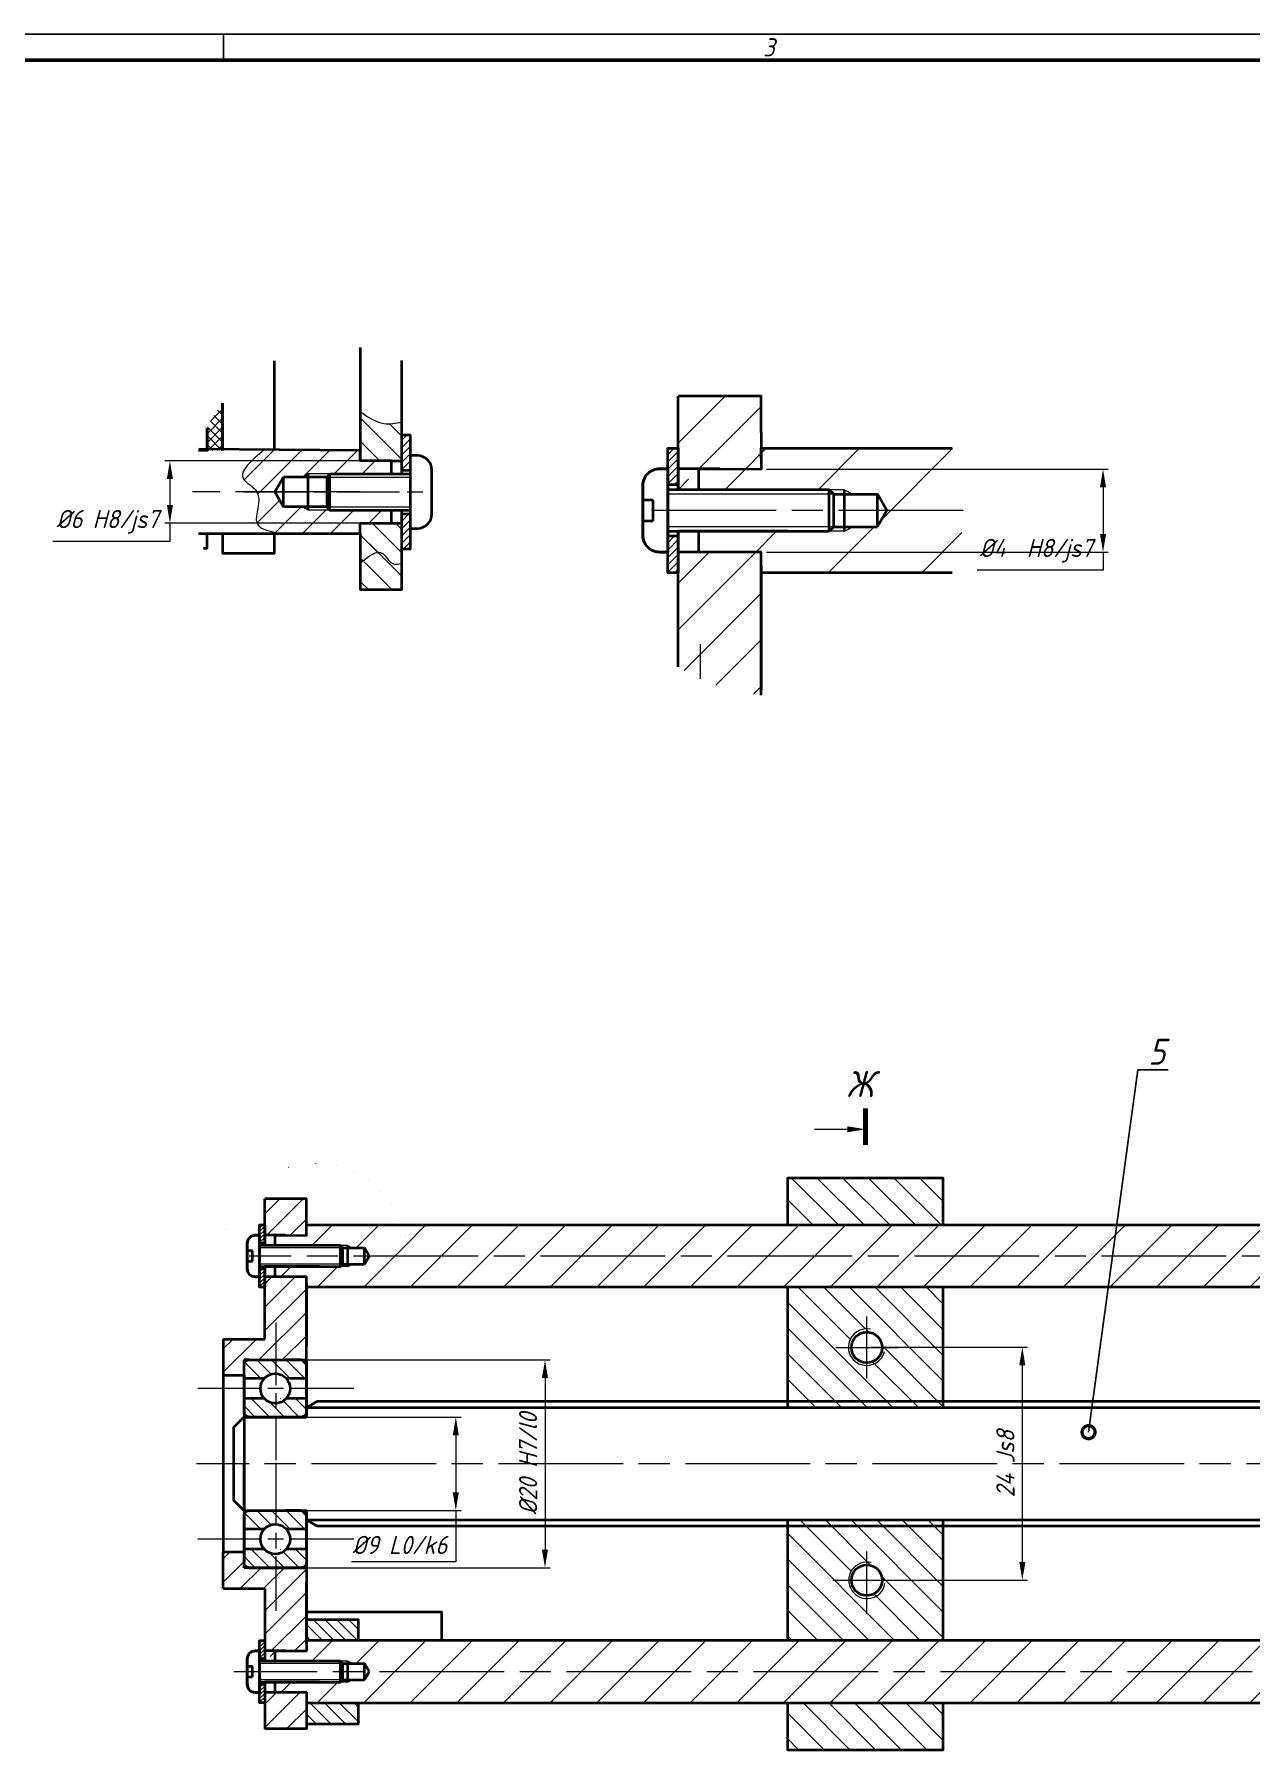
# Model space of a CAD drawing. Header units: millimetres. Extents: x -1043 to 2000, y -675 to 1302.
# Drawn here: x 174.6 to 408.8, y -411.4 to -81.4 of the extents above; entities that cross this region are included whole.
import ezdxf
from ezdxf import colors
from ezdxf.entities.mleader import LeaderData, LeaderLine
from ezdxf.enums import TextEntityAlignment as Align
from ezdxf.math import Vec2, Vec3

# ---------------------------------------------------------------- set-up
doc = ezdxf.new("R2010")
doc.units = ezdxf.units.MM
doc.linetypes.add('AM_ISO08W050', pattern=[18, 12, -1.5, 3, -1.5])
doc.linetypes.add('AM_ISO08W050x2', pattern=[9, 6, -0.75, 1.5, -0.75])
doc.layers.get('0').update_dxf_attribs({"lineweight": 80})
for name, color, linetype, lineweight in [('AM_0', 7, 'Continuous', 35), ('AM_4', 3, 'Continuous', 15), ('AM_5', 3, 'Continuous', 15), ('AM_7', 4, 'AM_ISO08W050', 15), ('AM_8', 1, 'Continuous', 15), ('AM_BOR', 7, 'Continuous', 35), ('основные', 7, 'Continuous', 35), ('оч жирные', 7, 'Continuous', 70), ('тонкие', 2, 'Continuous', 15)]:
    doc.layers.add(name, color=color, linetype=linetype, lineweight=lineweight)
doc.styles.add('ACGOSTTS', font='geniso.shx', dxfattribs={"oblique": 15})
doc.styles.get("Standard").update_dxf_attribs({"font": 'geniso.shx', "oblique": 15})
doc.dimstyles.new('AM_GOST$0', dxfattribs={"dimtxt": 3.5, "dimasz": 3.5, "dimexe": 1, "dimexo": 1, "dimgap": 1.5, "dimtad": 1, "dimtoh": 1, "dimtxsty": 'Standard', "dimcen": 0, "dimclrd": 256, "dimclre": 256, "dimclrt": 2, "dimadec": 0, "dimazin": 2, "dimtp": 0.1, "dimtm": 0.1, "dimtfac": 0.71, "dimtmove": 0, "dimatfit": 3, "dimfxl": 1, "dimtolj": 1, "dimlwd": -1, "dimlwe": -1, "dimarcsym": 1})
pattern_1 = [(315, (-448.2175, 456.5965), (0.7071068, 0.7071068), [])]
pattern_2 = [(315, (-448.2175, 442.0965), (0.7071068, 0.7071068), [])]
pattern_3 = [(45, (-285.33583, -109.66498), (-0.1767767, 0.1767767), [])]
pattern_4 = [(45, (-285.34508, -149.65452), (-0.1767767, 0.1767767), [])]
pattern_5 = [(135, (-229.4589, -490.5489), (-1.122532, -1.122532), [])]
pattern_6 = [(45, (-229.4589, -490.5489), (-0.3535534, 0.3535534), [])]
pattern_7 = [(45, (-332.2357, -260.3908), (-0.3535534, 0.3535534), [])]

# ---------------------------------------------------------------- blocks, each defined once
blk = doc.blocks.new('GENZOON8270P5')
at = {"layer": 'AM_8'}
h = blk.add_hatch(dxfattribs=at)
h.set_pattern_fill('ANSI31', color=256, scale=0.55, angle=90)
h.set_pattern_definition([(135, (-233.4974, 178.757), (-1.234785, -1.234785), [])])
h.paths.add_polyline_path([(-58.7, -5.47), (-73.7, -5.47), (-73.7, -16.46), (-58.7, -16.46)])
h.paths.add_polyline_path([(-66.07, -8.91), (-66.07, -9.18, -0.414214), (-64.59, -10.66, -0.414214), (-66.07, -12.14), (-66.07, -12.43, -0.988798)], flags=16)
h.paths.add_polyline_path([(-58.7, 17.53), (-73.7, 17.53), (-73.7, 6.53), (-58.7, 6.53)])
h.paths.add_polyline_path([(-66.07, 13.52), (-66.07, 13.21, -0.414214), (-64.59, 11.73, -0.414214), (-66.07, 10.25), (-66.07, 9.99, -1.003639)], flags=16)
h.paths.add_polyline_path([(-58.7, -22.46), (-73.7, -22.46), (-73.7, -26.97), (-58.7, -26.97)])
h.paths.add_polyline_path([(-58.7, 28.03), (-73.7, 28.03), (-73.7, 23.53), (-58.7, 23.53)])
h.paths.add_polyline_path([(-58.7, -4.85), (-73.7, -4.85), (-73.7, -5.47), (-58.7, -5.47)])
h.paths.add_polyline_path([(-58.7, 6.53), (-73.7, 6.53), (-73.7, 5.92), (-58.7, 5.92)])
h = blk.add_hatch(dxfattribs=at)
h.set_pattern_fill('_U', color=256, scale=0.25, angle=45, style=0, pattern_type=0)
h.set_pattern_definition(pattern_3)
h.paths.add_polyline_path([(-124.51, 23.53), (-124.51, 22.53), (-124.51, 21.77), (-124.01, 21.77), (-124.01, 23.53)])
h = blk.add_hatch(dxfattribs=at)
h.set_pattern_fill('ANSI31', color=256, style=0)
h.set_pattern_definition([(45, (-156.804, -149.6545), (-2.245064, 2.245064), [])])
edge = h.paths.add_edge_path()
edge.add_line((-110.3, 20.53), (-113.96, 20.53))
edge.add_line((-113.96, 20.53), (-114.41, 19.75))
edge.add_line((-114.41, 19.75), (-115.61, 19.75))
edge.add_line((-115.61, 19.75), (-116.01, 19.53))
edge.add_line((-116.01, 19.53), (-116.74, 19.53))
edge.add_line((-116.74, 19.53), (-116.74, 19.53))
edge.add_line((-116.74, 19.53), (-123.01, 19.53))
edge.add_line((-123.01, 19.53), (-123.01, 18.53))
edge.add_line((-123.01, 18.53), (-122.01, 18.53))
edge.add_line((-122.01, 18.53), (-120.01, 18.53))
edge.add_line((-120.01, 18.53), (-120.01, 17.54))
edge.add_line((-120.01, 17.54), (-110.82, 17.54))
edge.add_arc((-119.22, 20.53), 8.92, 340.3927, 360)
edge = h.paths.add_edge_path()
edge.add_line((-110.82, 23.53), (-120.01, 23.53))
edge.add_line((-120.01, 23.53), (-120.01, 22.52))
edge.add_line((-120.01, 22.52), (-123.01, 22.53))
edge.add_line((-123.01, 22.53), (-123.01, 21.53))
edge.add_line((-123.01, 21.53), (-116.74, 21.53))
edge.add_line((-116.74, 21.53), (-116.01, 21.53))
edge.add_line((-116.01, 21.53), (-115.61, 21.31))
edge.add_line((-115.61, 21.31), (-114.41, 21.31))
edge.add_line((-114.41, 21.31), (-113.96, 20.53))
edge.add_line((-113.96, 20.53), (-110.3, 20.53))
edge.add_arc((-119.22, 20.53), 8.92, 360, 379.6314)
edge = h.paths.add_edge_path()
edge.add_line((0.02, 23.53), (-110.82, 23.53))
edge.add_arc((-119.22, 20.53), 8.92, 0, 19.6314, ccw=False)
edge.add_line((-110.3, 20.53), (-6.03, 20.53))
edge.add_line((-6.03, 20.53), (-5.58, 21.31))
edge.add_line((-5.58, 21.31), (-4.38, 21.31))
edge.add_line((-4.38, 21.31), (-3.98, 21.53))
edge.add_line((-3.98, 21.53), (-3.25, 21.53))
edge.add_line((-3.25, 21.53), (-3.25, 21.53))
edge.add_line((-3.25, 21.53), (3.02, 21.53))
edge.add_line((3.02, 21.53), (3.02, 22.52))
edge.add_line((3.02, 22.52), (0.02, 22.53))
edge.add_line((0.02, 22.53), (0.02, 23.53))
edge = h.paths.add_edge_path()
edge.add_line((3.02, 19.53), (-3.25, 19.53))
edge.add_line((-3.25, 19.53), (-3.98, 19.53))
edge.add_line((-3.98, 19.53), (-4.38, 19.75))
edge.add_line((-4.38, 19.75), (-5.58, 19.75))
edge.add_line((-5.58, 19.75), (-6.03, 20.53))
edge.add_line((-6.03, 20.53), (-110.3, 20.53))
edge.add_arc((-119.22, 20.53), 8.92, -19.6308, 0, ccw=False)
edge.add_line((-110.82, 17.53), (0.02, 17.53))
edge.add_line((0.02, 17.53), (0.02, 18.53))
edge.add_line((0.02, 18.53), (3.02, 18.53))
edge.add_line((3.02, 18.53), (3.02, 19.53))
h = blk.add_hatch(dxfattribs=at)
h.set_pattern_fill('_U', color=256, scale=0.25, angle=45, style=0, pattern_type=0)
h.set_pattern_definition(pattern_3)
h.paths.add_polyline_path([(-124.51, 19.29), (-124.51, 18.53), (-124.51, 17.53), (-124.01, 17.53), (-124.01, 19.29)])
h = blk.add_hatch(dxfattribs=at)
h.set_pattern_fill('_U', color=256, angle=315, style=0, pattern_type=0)
h.set_pattern_definition(pattern_1)
edge = h.paths.add_edge_path()
edge.add_line((-126.01, 10.04), (-126.01, 8.74))
edge.add_line((-126.01, 8.74), (-124.08, 8.74))
edge.add_arc((-123.01, 7.79), 1.43, 402.0077, 497.9923, ccw=False)
edge.add_line((-121.95, 8.74), (-120.01, 8.74))
edge.add_line((-120.01, 8.74), (-120.01, 10.04))
edge.add_arc((-120.51, 10.04), 0.5, 360, 450)
edge.add_line((-120.51, 10.54), (-125.51, 10.54))
edge.add_arc((-125.51, 10.04), 0.5, 450, 540)
h = blk.add_hatch(dxfattribs=at)
h.set_pattern_fill('_U', color=256, angle=315, style=0, pattern_type=0)
h.set_pattern_definition(pattern_1)
edge = h.paths.add_edge_path()
edge.add_line((-120.01, 5.54), (-120.01, 6.83))
edge.add_line((-120.01, 6.83), (-121.95, 6.83))
edge.add_arc((-123.01, 7.79), 1.43, 222.0077, 317.9923, ccw=False)
edge.add_line((-124.08, 6.83), (-126.01, 6.83))
edge.add_line((-126.01, 6.83), (-126.01, 5.54))
edge.add_arc((-125.51, 5.54), 0.5, 540, 630)
edge.add_line((-125.51, 5.04), (-120.51, 5.04))
edge.add_arc((-120.51, 5.54), 0.5, 270, 360)
h = blk.add_hatch(dxfattribs=at)
h.set_pattern_fill('_U', color=256, angle=315, style=0, pattern_type=0)
h.set_pattern_definition(pattern_2)
edge = h.paths.add_edge_path()
edge.add_line((-126.01, -4.46), (-126.01, -5.76))
edge.add_line((-126.01, -5.76), (-124.08, -5.76))
edge.add_arc((-123.01, -6.71), 1.43, 402.0077, 497.9923, ccw=False)
edge.add_line((-121.95, -5.76), (-120.01, -5.76))
edge.add_line((-120.01, -5.76), (-120.01, -4.46))
edge.add_arc((-120.51, -4.46), 0.5, 360, 450)
edge.add_line((-120.51, -3.96), (-125.51, -3.96))
edge.add_arc((-125.51, -4.46), 0.5, 450, 540)
h = blk.add_hatch(dxfattribs=at)
h.set_pattern_fill('_U', color=256, angle=315, style=0, pattern_type=0)
h.set_pattern_definition(pattern_2)
edge = h.paths.add_edge_path()
edge.add_line((-120.01, -8.96), (-120.01, -7.67))
edge.add_line((-120.01, -7.67), (-121.95, -7.67))
edge.add_arc((-123.01, -6.71), 1.43, 222.0077, 317.9923, ccw=False)
edge.add_line((-124.08, -7.67), (-126.01, -7.67))
edge.add_line((-126.01, -7.67), (-126.01, -8.96))
edge.add_arc((-125.51, -8.96), 0.5, 540, 630)
edge.add_line((-125.51, -9.46), (-120.51, -9.46))
edge.add_arc((-120.51, -8.96), 0.5, 270, 360)
h = blk.add_hatch(dxfattribs=at)
h.set_pattern_fill('_U', color=256, scale=0.8, angle=315, style=0, pattern_type=0)
h.set_pattern_definition([(315, (-294.718, 1469.2134), (0.56568542, 0.56568542), [])])
h.paths.add_polyline_path([(-120.01, -15.68), (-120.01, -15.83), (-120.01, -16.46), (-120.01, -16.46), (-115.01, -16.46), (-115.01, -14.47), (-120.01, -14.47)])
h = blk.add_hatch(dxfattribs=at)
h.set_pattern_fill('_U', color=256, scale=0.25, angle=45, style=0, pattern_type=0)
h.set_pattern_definition(pattern_4)
h.paths.add_polyline_path([(-124.52, -16.46), (-124.52, -17.46), (-124.52, -18.22), (-124.02, -18.22), (-124.02, -16.46)])
h = blk.add_hatch(dxfattribs=at)
h.set_pattern_fill('ANSI31', color=256, style=0)
h.set_pattern_definition([(45, (-156.804, -189.644), (-2.245064, 2.245064), [])])
edge = h.paths.add_edge_path()
edge.add_line((-110.3, -19.46), (-113.96, -19.46))
edge.add_line((-113.96, -19.46), (-114.41, -20.24))
edge.add_line((-114.41, -20.24), (-115.61, -20.24))
edge.add_line((-115.61, -20.24), (-116.01, -20.46))
edge.add_line((-116.01, -20.46), (-116.74, -20.46))
edge.add_line((-116.74, -20.46), (-116.74, -20.46))
edge.add_line((-116.74, -20.46), (-123.01, -20.46))
edge.add_line((-123.01, -20.46), (-123.01, -21.46))
edge.add_line((-123.01, -21.46), (-122.01, -21.46))
edge.add_line((-122.01, -21.46), (-120.01, -21.46))
edge.add_line((-120.01, -21.46), (-120.01, -22.45))
edge.add_line((-120.01, -22.45), (-110.82, -22.45))
edge.add_arc((-119.22, -19.46), 8.92, 340.3927, 360)
edge = h.paths.add_edge_path()
edge.add_line((-110.82, -16.46), (-120.01, -16.46))
edge.add_line((-120.01, -16.46), (-120.01, -17.47))
edge.add_line((-120.01, -17.47), (-123.51, -17.46))
edge.add_line((-123.51, -17.46), (-123.51, -18.46))
edge.add_line((-123.51, -18.46), (-116.74, -18.46))
edge.add_line((-116.74, -18.46), (-116.01, -18.46))
edge.add_line((-116.01, -18.46), (-115.61, -18.68))
edge.add_line((-115.61, -18.68), (-114.41, -18.68))
edge.add_line((-114.41, -18.68), (-113.96, -19.46))
edge.add_line((-113.96, -19.46), (-110.3, -19.46))
edge.add_arc((-119.22, -19.46), 8.92, 360, 379.6314)
edge = h.paths.add_edge_path()
edge.add_line((0.02, -16.46), (-110.82, -16.46))
edge.add_arc((-119.22, -19.46), 8.92, 0, 19.6314, ccw=False)
edge.add_line((-110.3, -19.46), (-6.03, -19.46))
edge.add_line((-6.03, -19.46), (-5.58, -18.68))
edge.add_line((-5.58, -18.68), (-4.38, -18.68))
edge.add_line((-4.38, -18.68), (-3.98, -18.46))
edge.add_line((-3.98, -18.46), (-3.25, -18.46))
edge.add_line((-3.25, -18.46), (-3.25, -18.46))
edge.add_line((-3.25, -18.46), (3.02, -18.46))
edge.add_line((3.02, -18.46), (3.02, -17.47))
edge.add_line((3.02, -17.47), (0.02, -17.46))
edge.add_line((0.02, -17.46), (0.02, -16.46))
edge = h.paths.add_edge_path()
edge.add_line((3.02, -20.46), (-3.25, -20.46))
edge.add_line((-3.25, -20.46), (-3.98, -20.46))
edge.add_line((-3.98, -20.46), (-4.38, -20.24))
edge.add_line((-4.38, -20.24), (-5.58, -20.24))
edge.add_line((-5.58, -20.24), (-6.03, -19.46))
edge.add_line((-6.03, -19.46), (-110.3, -19.46))
edge.add_arc((-119.22, -19.46), 8.92, -19.6308, 0, ccw=False)
edge.add_line((-110.82, -22.46), (0.02, -22.45))
edge.add_line((0.02, -22.45), (0.02, -21.46))
edge.add_line((0.02, -21.46), (3.02, -21.46))
edge.add_line((3.02, -21.46), (3.02, -20.46))
h = blk.add_hatch(dxfattribs=at)
h.set_pattern_fill('_U', color=256, scale=0.25, angle=45, style=0, pattern_type=0)
h.set_pattern_definition(pattern_4)
h.paths.add_polyline_path([(-124.52, -20.7), (-124.52, -21.46), (-124.52, -22.46), (-124.02, -22.46), (-124.02, -20.7)])
h = blk.add_hatch(dxfattribs=at)
h.set_pattern_fill('_U', color=256, angle=315, style=0, pattern_type=0)
h.set_pattern_definition([(315, (-294.718, 1429.1997), (0.7071068, 0.7071068), [])])
h.paths.add_polyline_path([(-120.01, -23.26), (-120.01, -24.47), (-115.01, -24.47), (-115.01, -22.48), (-120.01, -22.48)])
at = {"layer": 'AM_0'}
for p, q in [((-116.01, 19.53), (-116.01, 21.53)), ((-116.51, 21.31), (-114.41, 21.31)), ((-113.96, 20.53), (-114.41, 21.31)), ((-114.41, 19.75), (-114.41, 21.31)), ((-113.96, 20.53), (-114.41, 19.75)), ((-116.51, 19.75), (-114.41, 19.75)), ((-116.51, -18.68), (-114.41, -18.68)), ((-116.01, -20.46), (-116.01, -18.46)), ((-113.96, -19.46), (-114.41, -18.68)), ((-114.41, -20.24), (-114.41, -18.68)), ((-113.96, -19.46), (-114.41, -20.24)), ((-116.51, -20.24), (-114.41, -20.24))]:
    blk.add_line(p, q, dxfattribs=at)
at = {"layer": 'AM_4'}
for p, q in [((-116.01, 21.53), (-116.74, 21.53)), ((-116.01, 21.53), (-115.61, 21.31)), ((-116.51, 21.31), (-124.51, 21.31)), ((-116.51, 19.75), (-124.51, 19.75)), ((-116.01, 19.53), (-116.74, 19.53)), ((-116.01, 19.53), (-115.61, 19.75)), ((-116.51, -18.68), (-124.51, -18.68)), ((-116.01, -18.46), (-116.74, -18.46)), ((-116.01, -18.46), (-115.61, -18.68)), ((-116.51, -20.24), (-124.51, -20.24)), ((-116.01, -20.46), (-116.74, -20.46)), ((-116.01, -20.46), (-115.61, -20.24))]:
    blk.add_line(p, q, dxfattribs=at)
for centre, start, end in [((-66.08, 11.76), 77.6169, 346.1839), ((-66.05, -10.67), 76.8176, 349.7386)]:
    blk.add_arc(centre, 1.76, start, end, dxfattribs=at)
at = {"layer": 'AM_7'}
for p, q in [((4.52, 20.53), (-125.51, 20.53)), ((-35.48, 17.53), (-120.01, 17.54)), ((72.47, 0.53), (-130.6, 0.54)), ((-35.48, -16.46), (-120.01, -16.47)), ((7.02, -19.46), (-127.01, -19.46))]:
    blk.add_line(p, q, dxfattribs=at)
at = {"layer": 'AM_7', "linetype": 'AM_ISO08W050x2'}
for p, q in [((-122.96, 14.09), (-122.96, 0.9)), ((-66.07, 8.75), (-66.07, 14.71)), ((-69.05, 11.73), (-63.09, 11.73)), ((-115.46, 7.79), (-130.46, 7.79)), ((-115.46, 7.79), (-130.46, 7.79)), ((-122.96, 0.64), (-122.96, -13.6)), ((-115.46, -6.71), (-130.46, -6.71)), ((-115.46, -6.71), (-130.46, -6.71)), ((-66.07, -13.91), (-66.07, -7.41)), ((-69.32, -10.66), (-62.82, -10.66))]:
    blk.add_line(p, q, dxfattribs=at)
at = {"layer": 'основные'}
for p, q in [((-124.01, 21.53), (-124.01, 26.04)), ((-124.01, 21.77), (-124.51, 21.77)), ((-116.74, 21.53), (-124.51, 21.53)), ((-122.01, 22.53), (-124.01, 22.53)), ((-116.74, 19.53), (-116.74, 21.53)), ((-116.51, 21.31), (-116.74, 21.53)), ((-125.21, 21.03), (-125.71, 21.03)), ((-125.71, 20.03), (-125.21, 20.03)), ((-125.21, 20.03), (-125.21, 21.03)), ((-116.51, 19.75), (-116.51, 21.31)), ((-124.51, 19.53), (-116.74, 19.53)), ((-124.01, 19.29), (-124.51, 19.29)), ((-124.01, 12.54), (-124.01, 19.53)), ((-118.74, 19.53), (-124.01, 19.53)), ((-122.01, 18.53), (-124.01, 18.53)), ((-120.01, 16.76), (-120.01, 18.32)), ((-116.74, 19.53), (-116.51, 19.75)), ((-128.01, 12.54), (-124.01, 12.54)), ((-125.51, 10.54), (-126.02, 10.54)), ((-126.02, 10.54), (-126.02, 10.04)), ((-126.02, 10.54), (-126.02, 9.04)), ((-120.51, 10.54), (-122.01, 10.54)), ((-120.51, 10.54), (-120.01, 10.54)), ((-120.01, 10.54), (-120.01, 10.04)), ((-120.01, 10.04), (-120.01, 5.04)), ((-120.01, 6.83), (-120.01, 10.04)), ((-126.02, 9.04), (-128.01, 9.04)), ((-128.01, 9.04), (-128.01, -7.97)), ((-126.01, 9.04), (-126.01, -8.16)), ((-124.08, 8.74), (-126.01, 8.74)), ((-120.01, 8.74), (-121.95, 8.74)), ((-124.08, 6.83), (-126.01, 6.83)), ((-120.01, 6.83), (-121.95, 6.83)), ((-126.01, 5.04), (-126.04, -3.96)), ((-126.01, 5.54), (-126.01, 5.04)), ((-119.01, 6.54), (-120.01, 5.92)), ((23.88, 5.91), (-120.01, 5.92)), ((39.38, 6.53), (-119.01, 6.54)), ((-120.51, -3.96), (-122.01, -3.96)), ((-120.51, -3.96), (-120.01, -3.96)), ((-120.01, -3.96), (-120.01, -4.85)), ((-120.01, -3.96), (-120.01, -4.46)), ((-120.01, -4.46), (-120.01, -9.46)), ((-120.01, -7.67), (-120.01, -4.46)), ((-120.01, -4.85), (23.88, -4.86)), ((-118.97, -5.46), (-120.01, -4.85)), ((-120.01, -4.85), (-120.01, -4.85)), ((-124.08, -5.76), (-126.01, -5.76)), ((-120.01, -5.76), (-121.95, -5.76)), ((24.95, -5.47), (-118.97, -5.46)), ((-126.02, -7.97), (-128.01, -7.97)), ((-124.08, -7.67), (-126.01, -7.67)), ((-120.01, -7.67), (-121.95, -7.67)), ((-126.01, -9.46), (-126.01, -8.96)), ((-125.51, -9.46), (-126.01, -9.46)), ((-128.01, -11.47), (-124.01, -11.47)), ((-124.01, -11.47), (-124.01, -18.46)), ((-120.01, -11.83), (-120.01, -15.83)), ((-120.01, -15.68), (-120.01, -17.25)), ((-122.01, -17.46), (-124.01, -17.46)), ((-125.21, -18.96), (-125.71, -18.96)), ((-125.21, -19.96), (-125.21, -18.96)), ((-124.01, -18.22), (-124.51, -18.22)), ((-116.74, -18.46), (-124.51, -18.46)), ((-116.74, -20.46), (-116.74, -18.46)), ((-116.51, -18.68), (-116.74, -18.46)), ((-116.51, -20.24), (-116.51, -18.68)), ((-125.71, -19.96), (-125.21, -19.96)), ((-124.51, -20.46), (-116.74, -20.46)), ((-124.01, -20.7), (-124.51, -20.7)), ((-118.74, -20.46), (-124.01, -20.46)), ((-124.01, -20.46), (-124.01, -24.96)), ((-116.74, -20.46), (-116.51, -20.24)), ((-122.01, -21.46), (-124.01, -21.46))]:
    blk.add_line(p, q, dxfattribs=at)
for points in [[(-58.7, 23.53), (-58.7, 28.03), (-73.7, 28.03), (-73.7, 23.53)], [(-120.01, 22.52), (-120.01, 26.04), (-124.01, 26.04)], [(-124.01, 19.53), (-124.01, 17.53), (-124.51, 17.53), (-124.51, 23.53), (-124.01, 23.53), (-124.01, 21.53)], [(-120.01, 22.52), (-120.01, 23.53), (0.02, 23.53), (0.02, 22.53)], [(-123.01, 21.53), (-123.01, 22.53), (-120.01, 22.52), (-120.01, 22.52)], [(-126.01, 5.04), (-120.01, 5.04), (-120.01, 18.53)], [(-120.01, 18.53), (-120.01, 18.53), (-123.01, 18.53), (-123.01, 19.53)], [(0.02, 18.53), (0.02, 17.53), (-120.01, 17.53), (-120.01, 18.53)], [(-120.01, 17.89), (-120.01, 11.89)], [(-73.7, 17.53), (-73.7, 5.92)], [(-58.7, 5.92), (-58.7, 17.53)], [(-128.01, 12.54), (-128.01, 9.04)], [(-125.51, 10.54), (-120.01, 10.54), (-120.01, 12.54)], [(-120.01, 5.92), (-120.01, 5.04), (-126.04, 5.04), (-127.04, 4.04), (-127.04, -2.96), (-126.04, -3.96), (-120.01, -3.96)], [(-126.01, -3.96), (-120.01, -3.96), (-120.01, -17.47)], [(-73.7, -4.85), (-73.7, -16.46)], [(-58.7, -16.46), (-58.7, -4.85)], [(-128.01, -11.47), (-128.01, -7.97)], [(-126.01, -8.16), (-126.01, -8.96)], [(-125.51, -9.46), (-120.01, -9.46), (-120.01, -11.46)], [(-120.01, -16.83), (-120.01, -16.83), (-120.01, -10.83)], [(-120.01, -16.46), (-120.01, -13.69), (-107.01, -13.69), (-107.01, -16.46)], [(-115.01, -16.47), (-115.01, -14.47), (-120.01, -14.47), (-120.01, -17.46)], [(-124.01, -20.46), (-124.01, -22.46), (-124.51, -22.46), (-124.51, -16.46), (-124.01, -16.46), (-124.01, -18.46)], [(0.02, -17.46), (0.02, -16.46), (-120.01, -16.46), (-120.01, -17.46)], [(-123.01, -18.46), (-123.01, -17.46), (-120.01, -17.47), (-120.01, -17.47)], [(-120.01, -21.46), (-120.01, -21.46), (-123.01, -21.46), (-123.01, -20.46)], [(-120.01, -21.46), (-120.01, -24.96), (-124.01, -24.96)], [(-120.01, -21.46), (-120.01, -24.47), (-115.01, -24.47), (-115.01, -22.46)], [(-120.01, -21.46), (-120.01, -22.46), (0.02, -22.46), (0.02, -21.46)], [(-73.7, -22.46), (-73.7, -26.97), (-58.7, -26.97), (-58.7, -22.46)]]:
    blk.add_lwpolyline(points, dxfattribs=at)
for points in [[(-125.71, 21.03), (-125.71, 21.73, -0.414214), (-124.91, 22.53), (-124.51, 22.53), (-124.51, 18.53), (-124.91, 18.53, -0.414214), (-125.71, 19.33), (-125.71, 21.03)], [(-125.71, 21.03), (-125.71, 21.73, -0.414214), (-124.91, 22.53), (-124.51, 22.53), (-124.51, 21.53)], [(-125.71, 21.03), (-125.71, 21.73, -0.414214), (-124.91, 22.53), (-124.51, 22.53)], [(-124.51, 22.53), (-124.91, 22.53, 0.414214), (-125.71, 21.73), (-125.71, 20.03)], [(-124.51, 19.53), (-124.51, 18.53), (-124.91, 18.53, -0.414214), (-125.71, 19.33), (-125.71, 21.03)], [(-125.71, 20.03), (-125.71, 19.33, 0.414214), (-124.91, 18.53), (-124.51, 18.53)], [(-124.51, 18.53), (-124.91, 18.53, -0.414214), (-125.71, 19.33), (-125.71, 20.03)], [(-126.01, 5.54), (-126.01, 10.04, -0.414214), (-125.51, 10.54), (-120.51, 10.54, -0.414214), (-120.01, 10.04), (-120.01, 5.54, -0.414214), (-120.51, 5.04), (-125.51, 5.04, -0.414214), (-126.01, 5.54, -1.655741)], [(-126.01, -8.96), (-126.01, -4.46, -0.414214), (-125.51, -3.96), (-120.51, -3.96, -0.414214), (-120.01, -4.46), (-120.01, -8.96, -0.414214), (-120.51, -9.46), (-125.51, -9.46, -0.414214), (-126.01, -8.96, -1.655741)], [(-125.71, -18.96), (-125.71, -18.26, -0.414214), (-124.91, -17.46), (-124.51, -17.46), (-124.51, -21.46), (-124.91, -21.46, -0.414214), (-125.71, -20.66), (-125.71, -18.96)], [(-125.71, -18.96), (-125.71, -18.26, -0.414214), (-124.91, -17.46), (-124.51, -17.46), (-124.51, -21.46), (-124.91, -21.46, -0.414214), (-125.71, -20.66), (-125.71, -18.96)], [(-125.71, -18.96), (-125.71, -18.26, -0.414214), (-124.91, -17.46), (-124.51, -17.46)], [(-124.51, -17.46), (-124.91, -17.46, 0.414214), (-125.71, -18.26), (-125.71, -19.96)], [(-125.71, -19.96), (-125.71, -20.66, 0.414214), (-124.91, -21.46), (-124.51, -21.46)], [(-124.51, -21.46), (-124.91, -21.46, -0.414214), (-125.71, -20.66), (-125.71, -19.96)]]:
    blk.add_lwpolyline(points, format="xyb", dxfattribs=at)
for centre, radius in [((-66.07, 11.73), 1.48), ((-123.01, 7.79), 1.43), ((-123.01, -6.71), 1.43), ((-66.07, -10.66), 1.48)]:
    blk.add_circle(centre, radius, dxfattribs=at)
for centre in [(-120.51, 10.04), (-120.51, 10.04), (-120.51, -4.46), (-120.51, -4.46)]:
    blk.add_arc(centre, 0.5, 0, 90, dxfattribs=at)
blk = doc.blocks.new('*D48')
at = {"layer": 'AM_5', "linetype": 'ByBlock', "transparency": 16777216}
for p, q in [((226.97, -347.44), (256.74, -347.44)), ((255.74, -350.94), (255.74, -361.94)), ((226.97, -365.44), (256.74, -365.44)), ((255.74, -365.44), (255.74, -375.3)), ((255.74, -375.3), (235.66, -375.3))]:
    blk.add_line(p, q, dxfattribs=at)
at = {"layer": 'AM_5', "transparency": 16777216}
for points in [[(255.15, -350.94), (256.32, -350.94), (255.74, -347.44)], [(255.15, -361.94), (256.32, -361.94), (255.74, -365.44)]]:
    blk.add_solid(points, dxfattribs=at)
at = {"layer": 'Defpoints', "color": 0, "transparency": 16777216}
for p in [(225.97, -347.44), (225.97, -365.44), (255.74, -365.44)]:
    blk.add_point(p, dxfattribs=at)
at = {"layer": 'AM_5', "color": 2, "transparency": 16777216, "insert": (244.95, -372.05), "char_height": 3.5, "attachment_point": 5}
blk.add_mtext('\\A1;%%C9 L0/k6', dxfattribs=at)
blk = doc.blocks.new('*D49')
at = {"layer": 'AM_5', "linetype": 'ByBlock', "transparency": 16777216}
for p, q in [((226.97, -336.44), (273.91, -336.44)), ((272.91, -339.94), (272.91, -372.94)), ((226.97, -376.44), (273.91, -376.44))]:
    blk.add_line(p, q, dxfattribs=at)
at = {"layer": 'AM_5', "transparency": 16777216}
for points in [[(272.32, -339.94), (273.49, -339.94), (272.91, -336.44)], [(272.32, -372.94), (273.49, -372.94), (272.91, -376.44)]]:
    blk.add_solid(points, dxfattribs=at)
at = {"layer": 'Defpoints', "color": 0, "transparency": 16777216}
for p in [(225.97, -336.44), (225.97, -376.44), (272.91, -376.44)]:
    blk.add_point(p, dxfattribs=at)
at = {"layer": 'AM_5', "color": 2, "transparency": 16777216, "insert": (269.66, -356.44), "char_height": 3.5, "attachment_point": 5, "rotation": 90}
blk.add_mtext('\\A1;%%C20 H7/l0', dxfattribs=at)
blk = doc.blocks.new('GENZOONAXZ9P5')
at = {"layer": 'AM_8'}
h = blk.add_hatch(dxfattribs=at)
h.set_pattern_fill('_U', color=256, scale=0.61, angle=45, style=0, double=1, pattern_type=0)
h.set_pattern_definition([(45, (-293.8613, -419.08837), (-0.43133514, 0.43133514), []), (135, (-293.8613, -419.08837), (-0.43133514, -0.43133514), [])])
edge = h.paths.add_edge_path()
edge.add_line((-11.14, 4), (-11.14, 8.56))
edge.add_arc((0, 0), 14.05, 142.4608, 154.1212)
edge.add_line((-12.64, 6.13), (-12.64, 4))
edge.add_line((-12.64, 4), (-11.14, 4))
h = blk.add_hatch(dxfattribs=at)
h.set_pattern_fill('ANSI31', color=256, scale=0.5, angle=90, style=0)
h.set_pattern_definition(pattern_5)
h.paths.add_polyline_path([(6.11, -9.39), (6.11, -6.89), (6.11, -3), (5.11, -3), (2.11, -3), (2.11, -4), (2.11, -6.83), (2.11, -9.39)])
edge = h.paths.add_edge_path(flags=16)
edge.add_spline(control_points=[(6.11, -6.89), (5.8, -6.95), (5, -7.11), (4.17, -5.03), (2.95, -6.69), (2.11, -6.83)], knot_values=[0, 0, 0, 0, 0.87456, 2.243356, 4.583662, 4.583662, 4.583662, 4.583662], degree=3, periodic=0)
edge.add_spline(control_points=[(2.11, -6.83), (2.91, -6.19), (4.18, -5.25), (4.99, -6.95), (5.81, -7.13), (6.11, -6.89)], knot_values=[0, 0, 0, 0, 2.340306, 3.709102, 4.583662, 4.583662, 4.583662, 4.583662], degree=3, periodic=0)
edge = h.paths.add_edge_path()
edge.add_line((6.11, 3), (6.11, 6.72))
edge.add_spline(control_points=[(6.11, 6.72), (5.53, 6.61), (4.03, 6.14), (2.98, 7.89), (2.11, 7.74)], knot_values=[0, 0, 0, 0, 1.7259, 4.277618, 4.277618, 4.277618, 4.277618], degree=3, periodic=0)
edge.add_line((2.11, 7.74), (2.11, 3))
edge.add_line((2.11, 3), (5.11, 3))
edge.add_line((5.11, 3), (6.11, 3))
h = blk.add_hatch(dxfattribs=at)
h.set_pattern_fill('_U', color=256, scale=0.5, angle=45, style=0, pattern_type=0)
h.set_pattern_definition(pattern_6)
h.paths.add_polyline_path([(6.11, 5.5), (6.11, 2.11), (6.91, 2.11), (6.91, 5.5)])
h = blk.add_hatch(dxfattribs=at)
h.set_pattern_fill('ANSI31', color=256, scale=0.6, style=0)
h.set_pattern_definition([(45, (-229.4589, -490.549), (-1.3470384, 1.3470384), [])])
edge = h.paths.add_edge_path()
edge.add_line((5.11, -3), (2.11, -3))
edge.add_line((2.11, -3), (2.11, -4))
edge.add_line((2.11, -4), (-5.31, -4))
edge.add_spline(control_points=[(-5.31, -4), (-6.45, -3.83), (-8.81, -3.48), (-7.35, -0.85), (-7.83, 0)], knot_values=[5.21389, 5.21389, 5.21389, 5.21389, 7.934252, 10.909881, 10.909881, 10.909881, 10.909881], degree=3, periodic=0)
edge.add_spline(control_points=[(-7.83, 0), (-8.12, 0.5), (-10.25, 1.46), (-8.37, 3.02), (-7.13, 4.07)], knot_values=[0, 0, 0, 0, 1.747149, 5.21389, 5.21389, 5.21389, 5.21389], degree=3, periodic=0)
edge.add_line((-7.13, 4.07), (2.11, 4))
edge.add_line((2.11, 4), (2.11, 3))
edge.add_line((2.11, 3), (5.11, 3))
edge.add_line((5.11, 3), (5.11, 1.75))
edge.add_line((5.11, 1.75), (-2.89, 1.75))
edge.add_line((-2.89, 1.75), (-3.49, 1.43))
edge.add_line((-3.49, 1.43), (-5.29, 1.43))
edge.add_line((-5.29, 1.43), (-6.11, 0))
edge.add_line((-6.11, 0), (-5.29, -1.43))
edge.add_line((-5.29, -1.43), (-3.49, -1.43))
edge.add_line((-3.49, -1.43), (-2.89, -1.75))
edge.add_line((-2.89, -1.75), (-0.85, -1.75))
edge.add_line((-0.85, -1.75), (5.11, -1.75))
edge.add_line((5.11, -1.75), (5.11, -3))
h = blk.add_hatch(dxfattribs=at)
h.set_pattern_fill('ANSI31', color=256, scale=0.5, angle=90, style=0)
h.set_pattern_definition(pattern_5)
edge = h.paths.add_edge_path()
edge.add_line((2.11, -3), (2.11, -4))
edge.add_line((2.11, -4), (2.11, -6.83))
edge.add_spline(control_points=[(2.11, -6.83), (2.91, -6.19), (4.18, -5.17), (5, -7.09), (5.8, -6.95), (6.11, -6.89)], knot_values=[0, 0, 0, 0, 2.340306, 3.709102, 4.583662, 4.583662, 4.583662, 4.583662], degree=3, periodic=0)
edge.add_line((6.11, -6.89), (6.11, -3))
edge.add_line((6.11, -3), (5.11, -3))
edge.add_line((5.11, -3), (2.11, -3))
h = blk.add_hatch(dxfattribs=at)
h.set_pattern_fill('_U', color=256, scale=0.5, angle=45, style=0, pattern_type=0)
h.set_pattern_definition(pattern_6)
h.paths.add_polyline_path([(6.91, -5.5), (6.91, -2.11), (6.11, -2.11), (6.11, -5.5)])
at = {"layer": 'AM_0'}
for p, q in [((-2.89, -1.75), (-2.89, 1.75)), ((-6.11, 0), (-5.29, 1.43)), ((-6.11, 0), (-5.29, -1.43)), ((-1.09, 1.43), (-5.29, 1.43)), ((-5.29, -1.43), (-5.29, 1.43)), ((-1.09, -1.43), (-5.29, -1.43))]:
    blk.add_line(p, q, dxfattribs=at)
at = {"layer": 'AM_4'}
for p, q in [((-2.89, 1.75), (-3.49, 1.43)), ((6.06, 1.75), (-2.89, 1.75)), ((-1.09, 1.43), (6.91, 1.43)), ((-2.89, -1.75), (-3.49, -1.43)), ((-1.09, -1.43), (6.91, -1.43)), ((6.06, -1.75), (-2.89, -1.75))]:
    blk.add_line(p, q, dxfattribs=at)
at = {"layer": 'AM_7'}
blk.add_line((2.11, 0), (-14.05, 0), dxfattribs=at)
at = {"layer": 'AM_7', "linetype": 'AM_ISO08W050x2'}
blk.add_line((-9.11, 0), (9.11, 0), dxfattribs=at)
at = {"layer": 'основные'}
for p, q in [((2.11, 13.89), (2.11, 3)), ((-6.14, 4), (-6.14, 12.63)), ((6.11, 1.75), (6.11, 12.65)), ((-11.14, 8.56), (-11.14, 4)), ((-11.14, 4), (-11.14, 8.56)), ((-12.64, 6.13), (-12.64, 4)), ((-12.64, 4), (-12.64, 6.13)), ((-0.85, 1.75), (-1.09, 1.43)), ((-0.85, 1.75), (6.91, 1.75)), ((-0.85, 1.75), (-0.85, -1.75)), ((5.11, 3), (6.11, 3)), ((6.11, 2.11), (6.91, 2.11)), ((-1.09, 1.43), (-1.09, -1.43)), ((-0.85, -1.75), (-1.09, -1.43)), ((-0.85, -1.75), (6.91, -1.75)), ((5.11, -3), (6.11, -3)), ((6.11, -2.11), (6.91, -2.11))]:
    blk.add_line(p, q, dxfattribs=at)
for points in [[(-12.64, 6.13), (-12.64, 4), (-13.47, 4)], [(6.11, 1.75), (6.11, 5.5), (6.91, 5.5), (6.91, -5.5), (6.11, -5.5), (6.11, -1.75)], [(2.11, 3), (2.11, 4), (-13.43, 4.11)], [(5.11, 1.75), (5.11, 3), (2.11, 3), (2.11, 3)], [(-13.47, -4), (2.11, -4), (2.11, -3)], [(2.11, -3), (2.11, -3), (5.11, -3), (5.11, -1.75)], [(2.11, -4), (2.11, -9.39), (6.11, -9.39), (6.11, -1.75)], [(-12.97, -5.4), (-12.64, -5.4), (-12.64, -4)], [(-11.14, -4), (-11.14, -5.89), (-6.14, -5.89), (-6.14, -4)]]:
    blk.add_lwpolyline(points, dxfattribs=at)
blk.add_lwpolyline([(6.91, -3.5), (7.61, -3.5, 0.414214), (9.01, -2.1), (9.01, 2.1, 0.414214), (7.61, 3.5), (6.91, 3.5)], format="xyb", close=True, dxfattribs=at)
at = {"layer": 'тонкие'}
for points in [[(2.11, 7.74), (4.39, 6.59), (6.11, 6.72)], [(-7.13, 4.07), (-9.09, 1.21), (-7.83, 0), (-7.83, -2.98), (-5.31, -4)], [(2.11, -6.83), (4.27, -5.92), (5.24, -6.89), (6.11, -6.89)]]:
    blk.add_spline(points, degree=3, dxfattribs=at)
blk = doc.blocks.new('*D68')
at = {"layer": 'AM_5', "linetype": 'ByBlock', "transparency": 16777216}
for p, q in [((242.34, -163.43), (199.7, -163.43)), ((200.7, -166.93), (200.7, -171.93)), ((242.34, -175.43), (199.7, -175.43)), ((200.7, -175.43), (200.7, -178.93)), ((200.7, -178.93), (178.16, -178.93))]:
    blk.add_line(p, q, dxfattribs=at)
at = {"layer": 'AM_5', "transparency": 16777216}
for points in [[(200.11, -166.93), (201.28, -166.93), (200.7, -163.43)], [(200.11, -171.93), (201.28, -171.93), (200.7, -175.43)]]:
    blk.add_solid(points, dxfattribs=at)
at = {"layer": 'Defpoints', "color": 0, "transparency": 16777216}
for p in [(243.34, -163.43), (200.7, -175.43), (243.34, -175.43)]:
    blk.add_point(p, dxfattribs=at)
at = {"layer": 'AM_5', "color": 2, "transparency": 16777216, "insert": (188.68, -175.17), "char_height": 3.5, "attachment_point": 5}
blk.add_mtext('\\A1;%%C6{}{\\C2; H8/js7}', dxfattribs=at)
blk = doc.blocks.new('GENZOOCRV1AP5')
at = {"layer": 'AM_8'}
h = blk.add_hatch(dxfattribs=at)
h.set_pattern_fill('ANSI31', color=256, style=0)
h.set_pattern_definition([(45, (-75.172, -340.37), (-2.245064, 2.245064), [])])
h.paths.add_polyline_path([(4.96, 2), (-8.59, 2), (-8.59, 4), (-1.58, 3.97), (-1.59, 5.99), (-1.59, 10.02), (-1.59, 11.01), (-9.59, 11.01), (-9.59, 2)])
edge = h.paths.add_edge_path()
edge.add_line((-1.59, -17.77), (-1.59, -4))
edge.add_line((-1.59, -4), (-8.59, -4))
edge.add_line((-8.59, -4), (-9.59, -4))
edge.add_line((-9.59, -4), (-9.59, -15.04))
edge.add_arc((0, 0), 17.84, 237.4737, 264.8844)
h = blk.add_hatch(dxfattribs=at)
h.set_pattern_fill('_U', color=256, scale=0.5, angle=45, style=0, pattern_type=0)
h.set_pattern_definition(pattern_7)
h.paths.add_polyline_path([(-10.59, 6), (-10.59, 4), (-10.59, 2.48), (-9.59, 2.48), (-9.59, 6)])
h = blk.add_hatch(dxfattribs=at)
h.set_pattern_fill('ANSI31', color=256, scale=2, style=0)
h.set_pattern_definition([(45, (-75.172, -340.37), (-4.49013, 4.49013), [])])
edge = h.paths.add_edge_path()
edge.add_arc((0, 0), 17.84, 0, 19.6314)
edge.add_line((16.8, 5.99), (-1.59, 5.99))
edge.add_line((-1.59, 5.99), (-1.58, 3.97))
edge.add_line((-1.58, 3.97), (-7.59, 4))
edge.add_line((-7.59, 4), (-7.59, 2))
edge.add_line((-7.59, 2), (4.96, 2))
edge.add_line((4.96, 2), (6.41, 2))
edge.add_line((6.41, 2), (7.21, 1.57))
edge.add_line((7.21, 1.57), (9.61, 1.57))
edge.add_line((9.61, 1.57), (10.51, 0))
edge.add_line((10.51, 0), (17.84, 0))
edge = h.paths.add_edge_path()
edge.add_arc((0, 0), 17.84, 340.3927, 360)
edge.add_line((17.84, 0), (10.51, 0))
edge.add_line((10.51, 0), (9.61, -1.57))
edge.add_line((9.61, -1.57), (7.21, -1.57))
edge.add_line((7.21, -1.57), (6.41, -2))
edge.add_line((6.41, -2), (4.96, -2))
edge.add_line((4.96, -2), (4.96, -2))
edge.add_line((4.96, -2), (-7.59, -2))
edge.add_line((-7.59, -2), (-7.59, -4))
edge.add_line((-7.59, -4), (-5.59, -4))
edge.add_line((-5.59, -4), (-1.59, -4))
edge.add_line((-1.59, -4), (-1.59, -5.98))
edge.add_line((-1.59, -5.98), (16.8, -5.99))
h = blk.add_hatch(dxfattribs=at)
h.set_pattern_fill('_U', color=256, scale=0.5, angle=45, style=0, pattern_type=0)
h.set_pattern_definition(pattern_7)
h.paths.add_polyline_path([(-10.59, -2.48), (-10.59, -4), (-10.59, -6), (-9.59, -6), (-9.59, -2.48)])
at = {"layer": 'AM_0'}
for p, q in [((6.41, -2), (6.41, 2)), ((5.41, 1.57), (9.61, 1.57)), ((10.51, 0), (9.61, 1.57)), ((9.61, -1.57), (9.61, 1.57)), ((10.51, 0), (9.61, -1.57)), ((5.41, -1.57), (9.61, -1.57))]:
    blk.add_line(p, q, dxfattribs=at)
at = {"layer": 'AM_4'}
for p, q in [((6.41, 2), (4.96, 2)), ((6.41, 2), (7.21, 1.57)), ((5.41, 1.57), (-10.59, 1.57)), ((5.41, -1.57), (-10.59, -1.57)), ((6.41, -2), (7.21, -1.57)), ((6.41, -2), (4.96, -2))]:
    blk.add_line(p, q, dxfattribs=at)
at = {"layer": 'AM_7'}
for p, q in [((17.84, 0), (-12.58, 0)), ((16.8, -5.99), (-1.59, -5.98))]:
    blk.add_line(p, q, dxfattribs=at)
at = {"layer": 'AM_7', "linetype": 'AM_ISO08W050x2'}
blk.add_line((-7.48, -12.87), (-7.48, -16.19), dxfattribs=at)
at = {"layer": 'основные'}
for p, q in [((-9.59, 2), (-9.59, 11.01)), ((-5.59, 4), (-9.59, 4)), ((-9.59, 2.48), (-10.59, 2.48)), ((4.96, 2), (-10.59, 2)), ((4.96, -2), (4.96, 2)), ((5.41, 1.57), (4.96, 2)), ((-11.99, 1), (-12.99, 1)), ((-11.99, -1), (-11.99, 1)), ((5.41, -1.57), (5.41, 1.57)), ((-12.99, -1), (-11.99, -1)), ((4.96, -2), (5.41, -1.57)), ((-10.59, -2), (4.96, -2)), ((-9.59, -2.48), (-10.59, -2.48)), ((-9.59, -15.04), (-9.59, -2)), ((0.96, -2), (-9.59, -2)), ((-5.59, -4), (-9.59, -4)), ((-1.59, -17.77), (-1.59, -4)), ((-1.59, -7.55), (-1.59, -4.42)), ((-1.59, -17.77), (-1.59, -15.99))]:
    blk.add_line(p, q, dxfattribs=at)
for points in [[(-1.58, 3.97), (-1.59, 11.01), (-9.59, 11.01)], [(-9.59, -2), (-9.59, -6), (-10.59, -6), (-10.59, 6), (-9.59, 6), (-9.59, 2)], [(-1.58, 3.97), (-1.59, 5.99), (16.8, 5.99)], [(-7.59, 2), (-7.59, 4), (-1.59, 3.97), (-1.59, 3.97)], [(-1.59, -4), (-1.59, -4), (-7.59, -4), (-7.59, -2)], [(16.8, -5.99), (-1.59, -5.99), (-1.59, -4)], [(-1.59, -5.29), (-1.59, -17.29)]]:
    blk.add_lwpolyline(points, dxfattribs=at)
for points in [[(-12.99, 1), (-12.99, 2.4, -0.414214), (-11.39, 4), (-10.59, 4), (-10.59, -4), (-11.39, -4, -0.414214), (-12.99, -2.4), (-12.99, 1)], [(-12.99, 1), (-12.99, 2.4, -0.414214), (-11.39, 4), (-10.59, 4), (-10.59, 2)], [(-12.99, 1), (-12.99, 2.4, -0.414214), (-11.39, 4), (-10.59, 4)], [(-10.59, 4), (-11.39, 4, 0.414214), (-12.99, 2.4), (-12.99, -1)], [(-10.59, -2), (-10.59, -4), (-11.39, -4, -0.414214), (-12.99, -2.4), (-12.99, 1)], [(-12.99, -1), (-12.99, -2.4, 0.414214), (-11.39, -4), (-10.59, -4)], [(-10.59, -4), (-11.39, -4, -0.414214), (-12.99, -2.4), (-12.99, -1)]]:
    blk.add_lwpolyline(points, format="xyb", dxfattribs=at)
blk = doc.blocks.new('*D71')
at = {"layer": 'AM_5', "linetype": 'ByBlock', "transparency": 16777216}
for p, q in [((315.56, -165.04), (381.34, -165.04)), ((380.34, -168.54), (380.34, -177.49)), ((315.54, -180.99), (381.34, -180.99)), ((380.34, -180.99), (380.34, -184.49)), ((380.34, -184.49), (356.08, -184.49))]:
    blk.add_line(p, q, dxfattribs=at)
at = {"layer": 'AM_5', "transparency": 16777216}
for points in [[(379.76, -168.54), (380.93, -168.54), (380.34, -165.04)], [(379.76, -177.49), (380.93, -177.49), (380.34, -180.99)]]:
    blk.add_solid(points, dxfattribs=at)
at = {"layer": 'Defpoints', "color": 0, "transparency": 16777216}
for p in [(314.56, -165.04), (314.54, -180.99), (380.34, -180.99)]:
    blk.add_point(p, dxfattribs=at)
at = {"layer": 'AM_5', "color": 2, "transparency": 16777216, "insert": (367.46, -180.73), "char_height": 3.5, "attachment_point": 5}
blk.add_mtext('\\A1;%%C4 {}{\\C2; H8/js7}', dxfattribs=at)
blk = doc.blocks.new('GOST_A1_LANDSCAPE')
at = {"layer": 'AM_BOR', "color": 1, "lineweight": 25}
for p, q in [((841, 594), (0, 594)), ((211, 594), (211, 589))]:
    blk.add_line(p, q, dxfattribs=at)
at = {"layer": 'AM_BOR', "color": 7, "lineweight": 50}
blk.add_line((836, 589), (20, 589), dxfattribs=at)
at = {"layer": 'AM_BOR', "color": 1, "lineweight": 25, "style": 'ACGOSTTS', "oblique": 15}
blk.add_text('3', height=3.5, dxfattribs=at).set_placement((316, 591.5), align=Align.MIDDLE_CENTER)
blk = doc.blocks.new('*D102')
at = {"layer": 'AM_5', "linetype": 'ByBlock', "transparency": 16777216}
for p, q in [((335.83, -334), (365.8, -334)), ((364.8, -337.5), (364.8, -375.35)), ((335.89, -378.85), (365.8, -378.85))]:
    blk.add_line(p, q, dxfattribs=at)
at = {"layer": 'AM_5', "transparency": 16777216}
for points in [[(364.22, -337.5), (365.39, -337.5), (364.8, -334)], [(364.22, -375.35), (365.39, -375.35), (364.8, -378.85)]]:
    blk.add_solid(points, dxfattribs=at)
at = {"layer": 'Defpoints', "color": 0, "transparency": 16777216}
for p in [(334.83, -334), (334.89, -378.85), (364.8, -378.85)]:
    blk.add_point(p, dxfattribs=at)
at = {"layer": 'AM_5', "color": 2, "transparency": 16777216, "insert": (361.55, -356.43), "char_height": 3.5, "attachment_point": 5, "rotation": 90}
blk.add_mtext('\\A1;24 Js8', dxfattribs=at)
blk = doc.blocks.new('_DotSmall')
at = {"color": 0, "linetype": 'ByBlock', "const_width": 0.5}
blk.add_lwpolyline([(-0.0625, 0, 1), (0.0625, 0, 1)], format="xyb", close=True, dxfattribs=at)

msp = doc.modelspace()

# ---------------------------------------------------------------- hatches: boundary and pattern name
at = {"layer": 'AM_8'}
h = msp.add_hatch(dxfattribs=at)
h.set_pattern_fill('ANSI31', color=256, style=0)
h.set_pattern_definition([(45, (153.387, -656.823), (-2.245064, 2.245064), [])])
h.paths.add_polyline_path([(226.968, -379.176), (226.968, -376.443), (215.968, -376.443), (214.968, -376.443), (214.968, -375.443), (214.968, -373.843), (214.968, -373.452), (210.968, -373.452), (210.968, -380.452), (218.968, -380.446), (218.968, -392.432), (219.969, -392.432), (219.969, -392.432), (226.968, -392.458), (226.968, -386.456)])
h.paths.add_polyline_path([(226.968, -400.432), (219.969, -400.432), (218.968, -400.432), (218.968, -407.443), (226.968, -407.443)])
h.paths.add_polyline_path([(226.968, -320.453), (219.969, -320.453), (218.968, -320.453), (218.968, -332.44), (210.968, -332.434), (210.968, -339.434), (214.959, -339.434), (214.959, -336.434), (215.968, -336.443), (226.968, -336.443)])
h.paths.add_polyline_path([(210.722, -316.453, 0.2561689), (218.968, -331.492), (218.968, -320.453), (218.968, -316.453), (218.468, -316.453), (218.468, -319.453), (217.968, -319.453), (217.968, -320.453), (217.168, -320.453, -0.4142136), (215.568, -318.853), (215.568, -315.453), (215.568, -314.053, -0.4142136), (217.168, -312.453), (217.968, -312.453), (217.968, -313.453), (218.468, -313.453), (218.468, -316.453), (218.968, -316.453), (218.968, -314.453), (233.515, -314.453), (234.968, -314.453), (235.768, -314.886), (238.168, -314.886), (239.073, -316.453), (246.395, -316.453, 1)])
h.paths.add_polyline_path([(210.722, -316.453, 0.2561689), (218.968, -331.492), (218.968, -320.453), (218.968, -316.453), (218.468, -316.453), (218.468, -319.453), (217.968, -319.453), (217.968, -320.453), (217.168, -320.453, -0.4142136), (215.568, -318.853), (215.568, -315.453), (215.568, -314.053, -0.4142136), (217.168, -312.453), (217.968, -312.453), (217.968, -313.453), (218.468, -313.453), (218.468, -316.453), (218.968, -316.453), (218.968, -314.453), (218.968, -305.443), (226.968, -305.443), (226.969, -306.429), (236.968, -306.429), (236.968, -310.461), (245.358, -310.461, 0.8418443)], flags=17)
h.paths.add_polyline_path([(245.358, -310.461), (236.968, -310.461), (226.974, -310.461), (226.976, -312.479), (219.969, -312.453), (219.969, -314.453), (233.515, -314.453), (234.968, -314.453), (235.768, -314.886), (238.168, -314.886), (239.073, -316.453), (246.395, -316.453, 0.0858681)])
h.paths.add_polyline_path([(236.968, -306.429), (226.969, -306.429), (226.974, -310.461), (236.968, -310.461)], flags=16)

# ---------------------------------------------------------------- linework, layer by layer
at = {"layer": 'AM_5'}
msp.add_line((324.775, -292.067), (331.094, -292.067), dxfattribs=at)
at = {"layer": 'AM_5', "linetype": 'Continuous'}
msp.add_trace([(331.094, -292.65), (331.094, -291.484), (334.594, -292.067)], dxfattribs=at)
at = {"layer": 'оч жирные'}
msp.add_line((334.594, -288.037), (334.594, -295.037), dxfattribs=at)

# ---------------------------------------------------------------- block references
at = {"layer": 'AM_0', "xscale": 2, "yscale": 2, "zscale": 2}
for name, p in [('GENZOONAXZ9P5', (233.116, -169.432)), ('GENZOOCRV1AP5', (317.724, -172.988)), ('GENZOON8270P5', (466.995, -357.514))]:
    msp.add_blockref(name, p, dxfattribs=at)
at = {"layer": 'основные', "lineweight": 0}
msp.add_blockref('GOST_A1_LANDSCAPE', (0, -675.362), dxfattribs=at)

# ---------------------------------------------------------------- texts
at = {"layer": 'основные', "insert": (330.958, -280.857), "char_height": 5, "attachment_point": 1}
msp.add_mtext('Ж', dxfattribs=at)

# ---------------------------------------------------------------- dimensions: what is measured, and where the dimension line sits
at = {"layer": 'AM_5'}
for base, p1, p2, text, override, picture, middle in [((200.697, -175.432), (243.339, -163.432), (243.339, -175.432), '%%C<>{}{\\C2; H8/js7}', {"dimlfac": 0.5, "dimpost": '', "dimtdec": 3}, '*D68', (188.678, -175.172)), ((380.343, -180.988), (314.558, -165.04), (314.543, -180.988), '%%C4 {}{\\C2; H8/js7}', {"dimlfac": 0.5, "dimtdec": 3}, '*D71', (367.461, -180.728)), ((272.908, -376.443), (225.968, -336.443), (225.968, -376.443), '%%C20 H7/l0', {"dimpost": ''}, '*D49', (269.658, -356.443)), ((364.803, -378.852), (334.833, -334.004), (334.886, -378.852), '24 Js8', {"dimpost": ''}, '*D102', (361.552, -356.428))]:
    dim = msp.add_linear_dim(base=base, p1=p1, p2=p2, angle=90, text=text, dimstyle='AM_GOST$0', override=override, dxfattribs=at)
    dim.commit()
    dim.dimension.update_dxf_attribs({"geometry": picture, "text_midpoint": middle})
dim = msp.add_linear_dim(base=(255.737, -365.443), p1=(225.968, -347.443), p2=(225.968, -365.443), angle=90, text='%%C9 L0/k6', dimstyle='AM_GOST$0', override={"dimtdec": 3}, dxfattribs=at)
dim.commit()
dim.dimension.update_dxf_attribs({"geometry": '*D48', "text_midpoint": (244.95, -375.304), "dimtype": 160})

# ---------------------------------------------------------------- leaders
at = {"layer": 'AM_4'}
ml = msp.add_multileader_mtext('Standard', dxfattribs=at)
ml.set_content('5', color=256)
ml.set_leader_properties()
ml.set_arrow_properties(name='DOTSMALL')
ml.build(insert=Vec2(0, 0))
ml.multileader.update_dxf_attribs({"text_left_attachment_type": 6, "text_right_attachment_type": 6, "dogleg_length": 0, "arrow_head_size": 5})
ctx = ml.context
ctx.base_point, ctx.char_height, ctx.arrow_head_size, ctx.plane_origin = Vec3(387.062, -280.647), 5, 5, Vec3(377.553, -350.347)
ctx.left_attachment, ctx.right_attachment = 6, 6
notes = []
notes.append((ctx, [(0, (1, 1, 0), (387.062, -280.647), (1, 0), 0, [(0, [(377.553, -350.347)], 0, [])])]))
ctx.mtext.insert, ctx.mtext.flow_direction = Vec3(389.062, -274.647), 5
for ctx, leaders in notes:
    for number, flags, end, landing, length, lines in leaders:
        leader = LeaderData()
        leader.index, (leader.has_last_leader_line, leader.has_dogleg_vector, leader.attachment_direction) = number, flags
        leader.last_leader_point, leader.dogleg_vector, leader.dogleg_length = Vec3(end), Vec3(landing), length
        for number, points, colour, breaks in lines:
            line = LeaderLine()
            line.index, line.vertices, line.color, line.breaks = number, Vec3.list(points), colors.encode_raw_color(colour), breaks
            leader.lines.append(line)
        ctx.leaders.append(leader)

doc.saveas('drawing.dxf')
